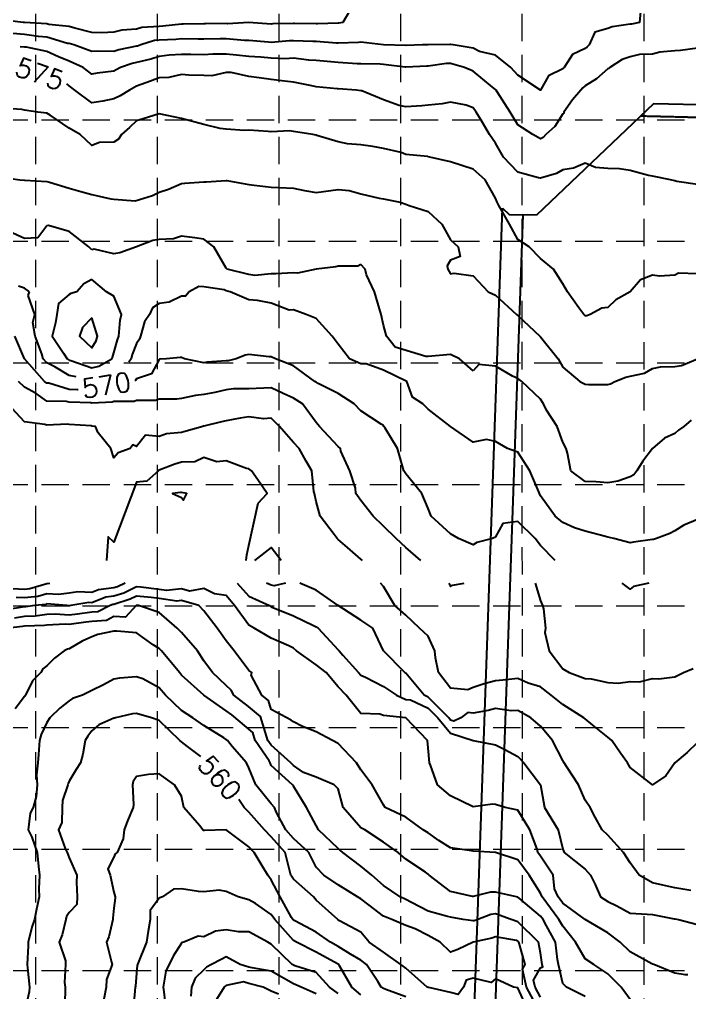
# Model space of a CAD drawing. Header units: inches. Extents: x 8135 to 11700, y -938 to 4760.
# Drawn here: x 8573 to 9062, y 3495 to 4207 of the extents above; entities that cross this region are included whole.
import ezdxf
from ezdxf.enums import TextEntityAlignment as Align

# ---------------------------------------------------------------- set-up
doc = ezdxf.new("R2010")
doc.units = ezdxf.units.IN
doc.header["$MEASUREMENT"] = 0
doc.linetypes.add('DASHED', pattern=[0.75, 0.5, -0.25])
doc.linetypes.add('HIDDEN', pattern=[0.375, 0.25, -0.125])
for name, color, linetype in [('ADJ', 11, 'Continuous'), ('ADJ-T', 11, 'Continuous'), ('EC', 35, 'DASHED'), ('ESMT', 7, 'HIDDEN'), ('GRID', 254, 'HIDDEN')]:
    doc.layers.add(name, color=color, linetype=linetype)
doc.styles.add('Style-simple', font='simple.shx')

msp = doc.modelspace()

# ---------------------------------------------------------------- linework, layer by layer
at = {"layer": 'ADJ'}
for p, q in [((8902.3, 3402.32), (8925.67, 4068.98)), ((8940.51, 4064.23), (8919.83, 3474.23)), ((8925.67, 4068.98), (8930.51, 4064.57)), ((8930.51, 4064.57), (8940.51, 4064.23))]:
    msp.add_line(p, q, dxfattribs=at)
at = {"layer": 'ADJ-T'}
for p, q in [((9036.16, 4145.46), (8950.5, 4063.87)), ((9241.95, 4140.39), (9036.16, 4145.46)), ((8950.5, 4063.87), (8940.51, 4064.22))]:
    msp.add_line(p, q, dxfattribs=at)
at = {"layer": 'EC', "color": 35, "linetype": 'Continuous'}
for p, q in [((8593.76, 4056.31, 572), (8592.67, 4056.14, 572)), ((8608.92, 4051.91, 572), (8593.76, 4056.31, 572)), ((8576.17, 4046.8, 572), (8565.17, 4051.91, 572)), ((8592.67, 4056.14, 572), (8586.07, 4047.51, 572)), ((8623.36, 4040.91, 572), (8608.92, 4051.91, 572)), ((8586.07, 4047.51, 572), (8576.17, 4046.8, 572)), ((8670.17, 4045.41, 572), (8658.17, 4040.91, 572)), ((8674.67, 4046.12, 572), (8670.17, 4045.41, 572)), ((8685.24, 4046.69, 572), (8674.67, 4046.12, 572)), ((8690.92, 4048.61, 572), (8685.24, 4046.69, 572)), ((8700.82, 4047.51, 572), (8690.92, 4048.61, 572)), ((8707.42, 4046.3, 572), (8700.82, 4047.51, 572)), ((8714.65, 4040.91, 572), (8707.42, 4046.3, 572)), ((8625.42, 4038.71, 572), (8623.36, 4040.91, 572)), ((8627.13, 4039.17, 572), (8625.42, 4038.71, 572)), ((8641.67, 4035.63, 572), (8627.13, 4039.17, 572)), ((8646.07, 4036.51, 572), (8641.67, 4035.63, 572)), ((8658.17, 4040.91, 572), (8646.07, 4036.51, 572)), ((8723.67, 4025.2, 572), (8714.65, 4040.91, 572)), ((8822.17, 4027.85, 572), (8820, 4026.58, 572)), ((8825.35, 4024.41, 572), (8822.17, 4027.85, 572)), ((8724.36, 4024.41, 572), (8723.67, 4025.2, 572)), ((8740.17, 4020.62, 572), (8724.36, 4024.41, 572)), ((8744.64, 4019.95, 572), (8740.17, 4020.62, 572)), ((8756.67, 4021.03, 572), (8744.64, 4019.95, 572)), ((8759.88, 4021.15, 572), (8756.67, 4021.03, 572)), ((8772.92, 4021.84, 572), (8759.88, 4021.15, 572)), ((8775.71, 4021.62, 572), (8772.92, 4021.84, 572)), ((8789.42, 4024.41, 572), (8775.71, 4021.62, 572)), ((8803.95, 4026.17, 572), (8789.42, 4024.41, 572)), ((8805.67, 4026.58, 572), (8803.95, 4026.17, 572)), ((8820, 4026.58, 572), (8805.67, 4026.58, 572)), ((8826.3, 4020.29, 572), (8825.35, 4024.41, 572)), ((8832.16, 4007.91, 572), (8826.3, 4020.29, 572)), ((8576.17, 4010.62, 571), (8571.94, 4012.14, 571)), ((8579.84, 4007.91, 571), (8576.17, 4010.62, 571)), ((8578.84, 4005.25, 571), (8579.84, 4007.91, 571)), ((8836.94, 3991.41, 572), (8832.16, 4007.91, 572)), ((8583.83, 3991.41, 571), (8578.84, 4005.25, 571)), ((8582.31, 3985.46, 571), (8583.83, 3991.41, 571)), ((8584.09, 3975.41, 571), (8582.31, 3985.46, 571)), ((8838.67, 3983.41, 572), (8836.94, 3991.41, 572)), ((8840.84, 3975.41, 572), (8838.67, 3983.41, 572)), ((8589.01, 3962.58, 571), (8584.09, 3975.41, 571)), ((8847.1, 3967.47, 572), (8840.84, 3975.41, 572)), ((8869.72, 3960.62, 572), (8847.1, 3967.47, 572)), ((8589.92, 3958.91, 571), (8589.01, 3962.58, 571)), ((8592.67, 3955.91, 571), (8589.92, 3958.91, 571)), ((8871.42, 3960.51, 572), (8869.72, 3960.62, 572)), ((8887.67, 3962.1, 572), (8871.42, 3960.51, 572)), ((8894.27, 3958.91, 572), (8887.67, 3962.1, 572)), ((8904.17, 3950.17, 572), (8894.27, 3958.91, 572)), ((8598.38, 3953.12, 571), (8592.67, 3955.91, 571)), ((8608.92, 3946.62, 571), (8598.38, 3953.12, 571)), ((8908.3, 3954.79, 572), (8904.17, 3950.17, 572)), ((8920.67, 3953.55, 572), (8908.3, 3954.79, 572)), ((8933.1, 3946.29, 572), (8920.67, 3953.55, 572)), ((8613.92, 3945.69, 571), (8608.92, 3946.62, 571)), ((8936.92, 3944.41, 572), (8933.1, 3946.29, 572)), ((8939.79, 3942.41, 572), (8936.92, 3944.41, 572)), ((8953.42, 3929.35, 572), (8939.79, 3942.41, 572)), ((8955.68, 3925.91, 572), (8953.42, 3929.35, 572)), ((8957.94, 3921.33, 572), (8955.68, 3925.91, 572)), ((8965.69, 3909.41, 572), (8957.94, 3921.33, 572)), ((9063.55, 3914.03, 572), (9058.13, 3909.41, 572)), ((8969.67, 3897.85, 572), (8965.69, 3909.41, 572)), ((9054.33, 3906.84, 572), (9051.67, 3904.27, 572)), ((9058.13, 3909.41, 572), (9054.33, 3906.84, 572)), ((9044.14, 3900.82, 572), (9035.42, 3893.41, 572)), ((9051.67, 3904.27, 572), (9044.14, 3900.82, 572)), ((8972.17, 3893.41, 572), (8969.67, 3897.85, 572)), ((8973.26, 3889.82, 572), (8972.17, 3893.41, 572)), ((9035.42, 3893.41, 572), (9028.21, 3884.13, 572)), ((8975.57, 3876.91, 572), (8973.26, 3889.82, 572)), ((9028.21, 3884.13, 572), (9023.87, 3876.91, 572)), ((8986.17, 3869.09, 572), (8975.57, 3876.91, 572)), ((9018.92, 3872.67, 572), (9009.93, 3869.54, 572)), ((9021.78, 3874.05, 572), (9018.92, 3872.67, 572)), ((9023.87, 3876.91, 572), (9021.78, 3874.05, 572)), ((8994.2, 3868.88, 572), (8986.17, 3869.09, 572)), ((9002.67, 3868.25, 572), (8994.2, 3868.88, 572)), ((9009.93, 3869.54, 572), (9002.67, 3868.25, 572))]:
    msp.add_line(p, q, dxfattribs=at)
at = {"layer": 'EC', "color": 35, "linetype": 'Continuous', "flags": 128}
for points, elevation in [([(9027.17, 4221.41), (9025.8, 4204.91), (9020.09, 4203.75), (9018.92, 4203.73), (9005.88, 4201.65), (9002.67, 4200.36), (8993.18, 4197.9), (8989.09, 4188.41), (8987.58, 4187.01), (8986.17, 4185.8), (8976.75, 4181.34), (8970.64, 4171.91), (8970.1, 4171.48), (8969.67, 4171.03), (8959.3, 4165.95), (8953.42, 4155.41), (8936.92, 4166.3), (8931.81, 4171.91), (8920.67, 4180.89), (8908.93, 4183.65), (8904.17, 4185.98), (8889.62, 4188.41), (8887.67, 4188.82), (8887.28, 4188.81), (8871.42, 4188.61), (8867.3, 4188.41), (8855.37, 4187.96), (8854.92, 4187.94), (8838.67, 4188.41), (8822.17, 4190.39), (8820.45, 4190.13), (8805.67, 4189.87), (8804.29, 4189.82), (8789.42, 4190.9), (8786.92, 4190.92), (8772.92, 4191.56), (8769.89, 4191.49), (8756.67, 4190.29), (8754.67, 4190.42), (8740.17, 4191.79), (8736.97, 4191.61), (8723.67, 4192.87), (8719.34, 4192.81), (8707.42, 4192.73), (8703.16, 4192.67), (8690.92, 4192.99), (8686.86, 4192.54), (8674.67, 4191.93), (8671.37, 4191.71), (8661.24, 4188.41), (8658.94, 4187.64), (8658.17, 4187.46), (8645.15, 4184.93), (8641.67, 4183.68), (8629.79, 4183.97), (8625.42, 4183.57), (8612.22, 4188.41), (8608.92, 4189.42), (8607.82, 4189.53), (8592.67, 4194.23), (8586.53, 4194.56), (8576.17, 4196.14), (8567.69, 4196.9)], 577), ([(8813.92, 4213.16), (8808.97, 4204.91), (8806.1, 4204.48), (8805.67, 4204.47), (8790.4, 4203.92), (8789.42, 4203.99), (8773.72, 4204.12), (8772.92, 4204.15), (8757.77, 4203.8), (8756.67, 4203.7), (8740.32, 4204.77), (8740.17, 4204.78), (8724.66, 4203.93), (8723.67, 4204.02), (8708.51, 4203.81), (8707.42, 4203.8), (8692.24, 4203.6), (8690.92, 4203.63), (8677.41, 4202.13), (8674.67, 4201.99), (8661.95, 4201.14), (8658.17, 4199.91), (8647.41, 4199.18), (8641.67, 4197.82), (8632.87, 4197.35), (8625.42, 4197.53), (8613.09, 4200.74), (8608.92, 4202.01), (8594.05, 4203.51), (8592.67, 4203.94), (8576.28, 4204.81), (8576.17, 4204.82), (8575.2, 4204.91), (8559.67, 4206.78)], 578), ([(9068.17, 4186), (9055.76, 4184.33), (9051.67, 4184.2), (9040.59, 4183.17), (9035.42, 4181.65), (9025.8, 4181.54), (9018.92, 4179.79), (9013.15, 4177.78), (9004.07, 4171.91), (9003.32, 4171.25), (9002.67, 4171.03), (8994.35, 4163.74), (8986.17, 4158.5), (8984.45, 4157.13), (8982.82, 4155.41), (8976.92, 4148.38), (8970.46, 4139.41), (8970.4, 4138.68), (8969.67, 4137.95), (8963.95, 4128.72), (8957.39, 4122.91), (8955.43, 4120.87), (8953.42, 4119.67), (8947.92, 4122.91), (8936.92, 4130.08), (8931.21, 4139.41), (8921.84, 4154.27), (8921.15, 4155.41), (8920.67, 4155.92), (8918.47, 4157.61), (8904.17, 4169.2), (8897.87, 4171.91), (8887.67, 4174.82), (8884.83, 4174.8), (8871.42, 4173), (8870.37, 4172.96), (8854.92, 4172.22), (8854.61, 4172.23), (8838.67, 4174.06), (8836.27, 4174.31), (8822.17, 4174.71), (8819.42, 4174.66), (8805.67, 4175.72), (8789.42, 4176.99), (8784.07, 4177.26), (8772.92, 4178.89), (8766.59, 4178.35), (8756.67, 4178.89), (8749.09, 4179.5), (8740.17, 4180.1), (8731.12, 4180.97), (8723.67, 4181.77), (8714.03, 4181.7), (8707.42, 4181.12), (8697.94, 4181.39), (8690.92, 4181.49), (8682.01, 4180.96), (8674.67, 4180.1), (8668.53, 4178.05), (8658.17, 4175.59), (8655.09, 4174.99), (8646.55, 4171.91), (8643.36, 4170.22), (8641.67, 4169.29), (8629.49, 4167.79), (8625.42, 4166.98), (8619.1, 4171.91), (8608.92, 4176.64), (8601.12, 4179.84), (8592.67, 4183.73), (8577.79, 4186.79), (8576.17, 4186.92), (8573.06, 4187.02)], 576), ([(9068.17, 4086.37), (9053.05, 4088.54), (9051.67, 4089.09), (9048.42, 4089.91), (9035.42, 4092.45), (9032.28, 4093.05), (9018.92, 4096.74), (9011.12, 4097.83), (9002.67, 4098.16), (8993.74, 4098.85), (8986.17, 4102.09), (8977.65, 4098.44), (8969.67, 4097.03), (8965.26, 4094.39), (8953.42, 4090.96), (8951.96, 4091.38), (8936.92, 4095.5), (8926.51, 4106.41), (8920.67, 4116.67), (8916.05, 4122.91), (8910.17, 4133.41), (8906.37, 4139.41), (8904.17, 4142.46), (8899.1, 4144.33), (8887.67, 4146.68), (8881.58, 4145.41), (8871.42, 4144.3), (8866.65, 4144.04), (8854.92, 4143.07), (8850.11, 4144.15), (8838.67, 4148.34), (8822.83, 4154.77), (8822.17, 4155.01), (8818.87, 4155.41), (8805.67, 4156.27), (8804.72, 4156.38), (8789.42, 4157.83), (8786.18, 4158.65), (8772.92, 4161.3), (8766.37, 4162.06), (8756.67, 4163.06), (8747.73, 4164.36), (8740.17, 4165.26), (8727.23, 4168.35), (8723.67, 4168.42), (8713.26, 4165.98), (8707.42, 4166.07), (8696.42, 4166.41), (8690.92, 4166.74), (8681.81, 4164.67), (8674.67, 4164.49), (8668.25, 4161.84), (8658.17, 4158.19), (8656.36, 4157.23), (8653.04, 4155.41), (8646.08, 4151.13), (8641.67, 4148.97), (8633.55, 4147.41), (8625.42, 4146.21), (8612.98, 4155.41), (8608.92, 4158.58), (8607.19, 4160.03)], 575), ([(9068.17, 4021.11), (9054.42, 4021.66), (9051.67, 4020.01), (9040.5, 4019.25), (9035.42, 4020.07), (9026.54, 4016.79), (9018.92, 4007.91), (9008.45, 4002.04), (9002.67, 3996.43), (8998.23, 3995.85), (8989.84, 3991.41), (8987.31, 3990.31), (8986.17, 3990.38), (8985.11, 3991.41), (8981.46, 3996.12), (8973.11, 4007.91), (8969.67, 4013.8), (8963.03, 4024.41), (8953.42, 4032.35), (8945.17, 4040.91), (8936.92, 4046.28), (8930.88, 4057.41), (8923.06, 4071.06), (8921.82, 4073.41), (8920.67, 4076.47), (8913.11, 4089.91), (8904.17, 4097.57), (8887.67, 4102.87), (8872.67, 4106.41), (8871.42, 4106.73), (8871.05, 4106.79), (8854.92, 4108.43), (8851.56, 4109.82), (8838.67, 4112.65), (8830.97, 4114.11), (8822.17, 4115.37), (8812.38, 4116.21), (8805.67, 4117.68), (8789.98, 4122.34), (8789.42, 4122.41), (8787.07, 4122.91), (8772.92, 4125.27), (8770.22, 4125.66), (8756.67, 4124.85), (8754.4, 4125.19), (8740.17, 4126.1), (8737.08, 4126), (8723.67, 4126.79), (8719.19, 4127.46), (8707.42, 4130.29), (8690.92, 4134.63), (8674.67, 4138.11), (8663.12, 4134.46), (8658.17, 4133.06), (8653.1, 4127.99), (8647.17, 4122.91), (8645.03, 4119.55), (8641.67, 4117.41), (8631.13, 4117.11), (8625.42, 4114.97), (8616.84, 4122.91), (8608.92, 4127.62), (8595, 4137.05), (8592.67, 4138.54), (8586.07, 4139.41), (8576.17, 4140.82), (8574.34, 4141.19), (8559.67, 4142.17)], 574), ([(8559.67, 4091.65), (8572.87, 4089.91), (8576.17, 4089.52), (8576.48, 4089.6), (8592.67, 4088.49), (8594.56, 4087.99), (8608.92, 4083.69), (8617.55, 4081.29), (8625.42, 4079), (8639.3, 4075.82), (8641.67, 4075.67), (8657.12, 4074.46), (8669.76, 4078.33), (8674.67, 4080.86), (8681.41, 4083.07), (8690.92, 4087.07), (8693.42, 4087.41), (8707.42, 4088.31), (8708.95, 4088.36), (8723.67, 4089.36), (8724.21, 4089.38), (8740.17, 4086.44), (8744.17, 4085.91), (8756.67, 4084.56), (8762.41, 4084.09), (8772.92, 4083.78), (8780.87, 4081.97), (8789.42, 4080.63), (8805.67, 4082.69), (8813.64, 4081.94), (8822.17, 4079.45), (8835.58, 4076.5), (8838.67, 4076.02), (8850.86, 4073.41), (8854.92, 4071.89), (8857.46, 4070.95), (8871.42, 4066.67), (8881.35, 4057.41), (8887.67, 4045.86), (8893.17, 4040.91), (8894.75, 4033.84), (8887.67, 4031.01), (8885.17, 4026.95), (8885.64, 4024.41), (8887.67, 4021.11), (8890.42, 4021.66), (8904.17, 4019.7), (8915.17, 4007.91), (8920.67, 4005.48), (8935.88, 3991.41), (8936.92, 3990.61), (8953, 3975.41), (8953.42, 3975.03), (8966.3, 3958.91), (8969.67, 3952.86), (8982.21, 3942.41), (8986.17, 3940.39), (8988.48, 3940.11), (9002.67, 3940.11), (9004.55, 3940.51), (9007.81, 3942.41), (9015.86, 3945.52), (9018.92, 3946.31), (9029.42, 3948.41), (9035.42, 3951.84), (9041.16, 3953.09), (9051.67, 3953.3), (9056.51, 3954.07), (9068.17, 3958.91)], 573), ([(9068.17, 3841.48), (9058.21, 3837.38), (9051.67, 3833.1), (9047.98, 3831.16), (9038.13, 3827.41), (9035.96, 3826.89), (9035.42, 3826.71), (9021.46, 3824.95), (9018.92, 3824.43), (9007.11, 3827.41), (9002.67, 3828.54), (9001.02, 3829.06), (8986.17, 3832.77), (8978.23, 3835.35), (8969.67, 3839.1), (8964.26, 3843.91), (8953.42, 3858.81), (8952.6, 3860.41), (8952.25, 3861.59), (8945.62, 3876.91), (8936.92, 3890.6), (8929.28, 3893.41), (8920.67, 3898.55), (8913.92, 3899.96), (8904.17, 3897.85), (8887.67, 3909.41), (8871.42, 3922), (8867.41, 3925.91), (8859.84, 3930.83), (8855.65, 3942.41), (8838.67, 3950.6), (8825.94, 3955.14), (8822.17, 3955.18), (8813.72, 3958.91), (8805.67, 3969.56), (8801.21, 3975.41), (8789.42, 3988.3), (8782.21, 3991.41), (8772.92, 3994.79), (8769.81, 3994.57), (8756.67, 3999.55), (8746.5, 4001.59), (8740.17, 4002.07), (8726.62, 4007.91), (8723.67, 4008.7), (8722.27, 4009.33), (8707.42, 4011.55), (8703.62, 4011.72), (8696.66, 4007.91), (8694.07, 4004.77), (8690.92, 4004.61), (8682.11, 4000.36), (8674.67, 3999.34), (8669.76, 3996.32), (8667.68, 3991.41), (8663.9, 3985.86), (8661.14, 3975.41), (8660.22, 3973.37), (8658.17, 3970.04), (8655.03, 3962.06), (8654.22, 3958.91), (8652.57, 3956.41)], 571), ([(8615.45, 3936.27), (8615, 3936.33), (8608.92, 3936.54), (8593.98, 3941.08), (8592.67, 3941.1), (8590.88, 3942.41), (8576.17, 3958.91), (8569.1, 3975.41)], 570), ([(8964.26, 3811.41), (8953.42, 3822.51), (8949.5, 3827.41), (8936.92, 3839.98), (8925.94, 3838.57), (8920.67, 3828.73), (8919.94, 3828.14), (8918.47, 3827.41), (8907, 3824.67), (8904.17, 3822.89), (8893.45, 3827.41), (8887.67, 3830.81), (8873.52, 3843.91), (8871.42, 3849.41), (8866.71, 3860.41), (8854.92, 3874.76), (8853.53, 3876.91), (8848.89, 3893.41), (8839.84, 3908.27), (8839.03, 3909.41), (8838.67, 3910.07), (8837.02, 3911.06), (8822.17, 3920.96), (8817.22, 3925.91), (8805.67, 3933.44), (8790.84, 3940.98), (8789.42, 3941.95), (8788.6, 3942.41), (8772.92, 3953.81), (8759.77, 3958.91), (8756.67, 3960.45), (8755.1, 3960.48), (8740.17, 3962.07), (8737.57, 3961.52), (8730.89, 3958.91), (8725.14, 3957.45), (8723.67, 3957.45), (8709.75, 3956.55), (8707.42, 3955.95), (8693.28, 3958.91), (8690.92, 3959.94), (8690.07, 3959.78), (8680.09, 3958.91), (8675.02, 3958.56), (8674.67, 3958.46), (8669.12, 3947.96), (8658.17, 3944.27), (8657.44, 3943.15), (8656.91, 3942.97)], 570), ([(8866.07, 3811.41), (8854.92, 3820.93), (8848.02, 3827.41), (8838.67, 3836.45), (8831.03, 3843.91), (8822.17, 3855.25), (8818.42, 3860.41), (8818.25, 3864.34), (8814.19, 3876.91), (8807.62, 3891.47), (8807.17, 3893.41), (8805.67, 3894.9), (8791.9, 3909.41), (8789.42, 3912.45), (8779.59, 3925.91), (8772.92, 3930.08), (8765.34, 3933.61), (8756.67, 3937.81), (8740.17, 3937.04), (8729.05, 3937.04), (8723.67, 3936.25), (8715.37, 3934.34), (8707.42, 3932.89), (8701.17, 3932.17), (8690.92, 3929.86), (8687.51, 3929.37), (8674.67, 3929.37), (8672.08, 3928.51), (8658.17, 3928.51), (8656.41, 3927.67), (8641.67, 3927.58), (8640.41, 3927.19), (8625.42, 3926.58), (8624.65, 3926.68), (8608.92, 3927.22), (8607.09, 3927.77), (8592.67, 3928.01), (8584.91, 3933.67), (8576.17, 3938.23), (8571.81, 3942.41)], 569), ([(8823.44, 3811.41), (8822.17, 3812.39), (8812.27, 3821.01), (8805.67, 3826.67), (8804.72, 3827.41), (8802.72, 3830.41), (8792.47, 3843.91), (8789.42, 3854.52), (8788.16, 3860.41), (8787.87, 3861.97), (8786.35, 3876.91), (8782.16, 3884.17), (8776.98, 3893.41), (8772.92, 3897.8), (8762.73, 3909.41), (8756.67, 3915.46), (8751, 3915.08), (8740.17, 3916.55), (8733.96, 3915.62), (8723.67, 3913.59), (8720.23, 3912.9), (8707.42, 3909.65), (8707.23, 3909.61), (8706.71, 3909.41), (8694.48, 3905.96), (8690.92, 3905.01), (8680.09, 3904.08), (8674.67, 3902.16), (8664.72, 3903.07), (8658.17, 3894.69), (8655.42, 3896.08), (8653.46, 3893.41), (8644.85, 3890.24), (8641.67, 3886.54), (8639.28, 3893.41), (8630.07, 3904.84), (8628.13, 3909.41), (8625.42, 3909.76), (8625.05, 3909.79), (8608.92, 3910.97), (8607.35, 3911.01), (8592.67, 3910.34), (8591.09, 3911), (8576.17, 3912.77), (8564.06, 3925.91)], 568), ([(8738.25, 3811.41), (8738.77, 3815.58), (8740.17, 3822.3), (8747.17, 3853.41), (8753.76, 3860.41), (8746.77, 3870.31), (8742.24, 3876.91), (8740.17, 3878.35), (8738.44, 3878.65), (8723.67, 3884.36), (8716.98, 3883.7), (8707.42, 3886.68), (8700.68, 3883.65), (8690.92, 3883.37), (8686.16, 3881.75), (8674.67, 3877.4), (8674.34, 3877.24), (8674.27, 3876.91), (8665.71, 3869.38), (8658.09, 3868.7), (8641.67, 3824.85), (8637.39, 3828.68), (8636.18, 3811.41)], 567), ([(8763.9, 3811.41), (8756.67, 3821.01), (8744.3, 3811.41)], 567), ([(8563.44, 3791.14), (8576.17, 3790.49), (8580.13, 3790.96), (8592.67, 3794.68), (8592.92, 3794.66), (8594.71, 3794.91)], 567), ([(8649.92, 3794.91), (8644.37, 3792.21), (8641.67, 3791.36), (8630.33, 3789.93), (8625.42, 3787.97), (8615.22, 3788.61), (8608.92, 3787.55), (8601, 3786.45), (8592.67, 3787.15), (8585.93, 3785.15), (8576.17, 3784), (8570.29, 3784.3)], 566), ([(8731.61, 3794.91), (8740.17, 3785.32), (8755.43, 3778.41), (8756.67, 3777.57), (8772.92, 3770.89), (8787.41, 3763.92), (8789.42, 3762.98), (8790.9, 3761.91), (8805.67, 3746.04), (8806.21, 3745.41), (8808.97, 3742.21), (8820.46, 3729.41), (8822.17, 3727.6), (8825.47, 3726.11), (8838.67, 3719.2), (8848.13, 3712.91), (8854.92, 3709.82), (8858.31, 3709.52), (8871.42, 3703.54), (8878.44, 3696.41), (8887.67, 3685.12), (8904.17, 3679.91), (8920.67, 3676.51), (8927.37, 3673.12), (8936.92, 3668.12), (8941.27, 3663.41), (8953.42, 3647.41), (8956.35, 3630.91), (8966.48, 3614.41), (8969.67, 3600.27), (8970.67, 3597.91), (8986.17, 3585.73), (8989.96, 3581.41), (8993.43, 3574.37), (8997.42, 3565.41), (9002.67, 3562.16), (9009.17, 3558.81), (9018.92, 3553.47), (9031.53, 3552.81), (9035.42, 3552.51), (9051.16, 3549.43), (9051.67, 3549.34), (9054.42, 3548.91), (9068.17, 3545.24)], 566), ([(8767.12, 3794.91), (8758.68, 3792.88), (8756.67, 3793.5), (8753.05, 3794.91)], 567), ([(9063.41, 3570.03), (9051.67, 3572.01), (9042.87, 3574.08), (9035.42, 3575.64), (9025.61, 3581.41), (9018.92, 3590.25), (9014.01, 3597.91), (9002.67, 3610.6), (8998.43, 3614.41), (8993.39, 3623.69), (8989.78, 3630.91), (8986.17, 3636.16), (8981.12, 3647.41), (8972.42, 3660.74), (8970.85, 3663.41), (8969.67, 3665.06), (8962.11, 3679.91), (8953.42, 3690.35), (8946.35, 3696.41), (8936.92, 3701.83), (8931.99, 3701.42), (8920.67, 3703.15), (8915.27, 3701.82), (8904.17, 3699.78), (8900.42, 3700.16), (8895.26, 3696.41), (8890.07, 3694.01), (8887.67, 3694.77), (8886.33, 3696.41), (8871.42, 3711.55), (8868.44, 3712.91), (8854.92, 3728.99), (8854.27, 3729.41), (8838.67, 3745.41), (8830.95, 3761.91), (8822.17, 3767.89), (8805.67, 3778.41), (8789.42, 3789.68), (8777.51, 3794.91)], 567), ([(9068.17, 3678.41), (9060.67, 3670.91), (9051.67, 3663.41), (9045.03, 3653.96), (9035.42, 3647.41), (9018.92, 3659.98), (9017.12, 3663.41), (9011.96, 3670.48), (9005.63, 3679.91), (9002.67, 3682.11), (8991.67, 3690.91), (8986.17, 3695.59), (8985.17, 3696.41), (8969.67, 3706.06), (8961.36, 3712.91), (8953.42, 3719.1), (8944.54, 3721.79), (8936.92, 3725.11), (8926.02, 3723.98), (8920.67, 3723.52), (8912.24, 3721.35), (8904.17, 3718.49), (8900.23, 3716.86), (8887.67, 3718.09), (8878.99, 3729.41), (8876.74, 3740.18), (8876.19, 3745.41), (8871.42, 3756.2), (8865.11, 3761.91), (8854.92, 3771.48), (8846.99, 3778.41), (8838.67, 3792.37), (8836.4, 3794.91)], 568), ([(8886.36, 3794.91), (8887.67, 3792.44), (8889.13, 3793.45), (8897.57, 3794.91)], 569), ([(8949.62, 3794.91), (8953.42, 3781.88), (8955.01, 3778.41), (8955.75, 3776.05), (8957.09, 3761.91), (8956.58, 3758.7), (8959.86, 3745.41), (8969.67, 3732.15), (8974.39, 3729.41), (8986.17, 3725.14), (8990.59, 3724.99), (9002.67, 3722.31), (9010.31, 3721.66), (9018.92, 3722.87), (9025.7, 3722.63), (9035.42, 3725.01), (9039.96, 3724.81), (9051.67, 3726.37), (9053.67, 3727.42), (9058.09, 3729.41), (9064.93, 3732.55)], 569), ([(9032.67, 3794.91), (9021.5, 3792.33), (9018.92, 3790.57), (9013.12, 3794.91)], 570), ([(9061.22, 3508.44), (9059.26, 3508.33), (9051.67, 3509.54), (9036.33, 3515.91), (9035.42, 3516.17), (9034.76, 3516.57), (9018.92, 3525.34), (9011.57, 3532.41), (9002.67, 3539.06), (8986.17, 3548.91), (8969.67, 3560.85), (8966.31, 3565.41), (8963.63, 3571.36), (8962.68, 3581.41), (8953.42, 3595.11), (8951.48, 3597.91), (8951, 3600.34), (8945.7, 3614.41), (8936.92, 3628.91), (8927.64, 3630.91), (8920.67, 3632.93), (8918.32, 3633.27), (8904.17, 3631.36), (8887.67, 3639.38), (8878.24, 3647.41), (8873.05, 3661.81), (8872.3, 3663.41), (8871.42, 3674.41), (8870.79, 3679.91), (8854.92, 3696.41), (8838.67, 3697.95), (8835.92, 3699.16), (8822.17, 3699.48), (8811.28, 3712.91), (8805.67, 3718.97), (8796.68, 3729.41), (8789.42, 3735.21), (8775.19, 3745.41), (8772.92, 3747.21), (8769.37, 3749.02), (8756.67, 3754.54), (8744.17, 3761.91), (8740.17, 3764.15), (8729.79, 3778.41), (8723.67, 3785.8), (8715.12, 3787.09), (8707.42, 3791), (8696.87, 3788.97), (8690.92, 3790.7), (8680.12, 3789.38), (8674.67, 3790.18), (8661.25, 3791.84), (8658.17, 3792.13), (8648.94, 3787.64), (8641.67, 3785.34), (8635.61, 3784.57), (8625.42, 3780.5), (8623.19, 3780.64), (8610.02, 3778.41), (8609.04, 3778.29), (8608.92, 3778.27), (8607.12, 3778.41), (8592.67, 3779.62), (8591.74, 3779.34), (8583.87, 3778.41), (8577.13, 3777.46), (8576.17, 3777.43), (8562.82, 3775.27)], 565), ([(9018.92, 3490.48), (9012.53, 3499.41), (9002.67, 3509.26), (8992.36, 3515.91), (8986.17, 3520.04), (8978.97, 3532.41), (8969.67, 3544.08), (8966.89, 3548.91), (8954.7, 3565.41), (8953.42, 3568.25), (8945.09, 3581.41), (8936.92, 3592.41), (8920.67, 3597.91), (8904.17, 3598.83), (8902.97, 3599.12), (8887.67, 3601.35), (8879.12, 3606.59), (8871.42, 3612.19), (8867.71, 3614.41), (8854.92, 3623.71), (8839.92, 3630.91), (8838.67, 3632.85), (8830.42, 3647.41), (8822.17, 3658.32), (8818.97, 3663.41), (8805.67, 3677.48), (8801.4, 3679.91), (8789.42, 3686.15), (8779.38, 3689.95), (8772.92, 3693.38), (8771.14, 3694.6), (8756.67, 3702.42), (8754.7, 3708.96), (8752.47, 3710.81), (8749.71, 3712.91), (8741.91, 3727.67), (8742.53, 3729.41), (8740.17, 3730.9), (8729.63, 3745.41), (8723.67, 3752.67), (8717.17, 3761.91), (8707.42, 3774.51), (8703.59, 3778.41), (8690.92, 3782.11), (8687.67, 3781.71), (8674.67, 3783.6), (8668.75, 3784.34), (8658.17, 3785.34), (8653.51, 3783.07), (8641.67, 3779.31), (8640.88, 3779.21), (8638.87, 3778.41), (8629.89, 3773.88), (8625.42, 3773.56), (8615.04, 3772.29), (8608.92, 3771.46), (8598.77, 3772.22), (8592.67, 3771.87), (8583.95, 3770.64), (8576.17, 3770.41), (8568.86, 3769.22)], 564), ([(8986.17, 3492.67), (8972.52, 3499.41), (8969.67, 3501.99), (8966.5, 3515.91), (8965.92, 3519.72), (8964.5, 3532.41), (8957.91, 3544.36), (8955.28, 3548.91), (8953.42, 3551.42), (8937.89, 3564.44), (8936.92, 3565.22), (8935.97, 3565.41), (8920.67, 3568.82), (8917.01, 3568.97), (8904.17, 3565.69), (8903.82, 3565.76), (8887.67, 3569.41), (8872.12, 3581.41), (8871.42, 3582.16), (8869.36, 3583.47), (8854.92, 3593), (8849.38, 3597.91), (8838.67, 3605.46), (8825.14, 3614.41), (8822.17, 3616.01), (8809.25, 3630.91), (8805.67, 3644.41), (8802.72, 3647.41), (8789.42, 3653.06), (8780.14, 3656.41), (8772.92, 3661.41), (8770.84, 3663.41), (8756.67, 3676.26), (8754.16, 3679.91), (8748.89, 3697.34), (8740.11, 3704.63), (8729.21, 3712.91), (8727.3, 3716.53), (8723.67, 3719.98), (8713.76, 3729.41), (8707.42, 3738.17), (8702.81, 3745.41), (8690.92, 3758.89), (8687.95, 3761.91), (8674.67, 3773.46), (8659.61, 3778.41), (8658.17, 3778.55), (8658.08, 3778.5), (8657.8, 3778.41), (8650.02, 3770.06), (8641.67, 3770.4), (8636.09, 3767.58), (8625.42, 3766.83), (8621.04, 3766.29), (8608.92, 3764.64), (8606.02, 3764.86), (8592.67, 3764.09), (8590.77, 3763.82), (8576.17, 3763.38), (8574.91, 3763.18), (8564.23, 3761.91)], 563), ([(8953.42, 3492.12), (8949.47, 3499.41), (8948.38, 3504.45), (8953.42, 3513.42), (8955.11, 3514.2), (8954.72, 3515.91), (8953.42, 3524.55), (8951.99, 3532.41), (8936.92, 3547.22), (8931.92, 3548.91), (8920.67, 3552.92), (8917.14, 3552.45), (8907.57, 3548.91), (8905.07, 3548.01), (8904.17, 3547.83), (8896.96, 3548.91), (8887.67, 3550.49), (8885.42, 3551.19), (8871.42, 3555.03), (8859.05, 3561.29), (8854.92, 3563.42), (8850.77, 3565.41), (8838.67, 3573.8), (8830.13, 3581.41), (8822.17, 3587.87), (8808.85, 3597.91), (8805.67, 3600.8), (8791.26, 3614.41), (8789.42, 3617.71), (8782.35, 3630.91), (8772.92, 3646.44), (8772.11, 3647.41), (8756.67, 3661.55), (8755.82, 3663.41), (8755.17, 3664.91), (8744.84, 3679.91), (8743.08, 3685.72), (8727.75, 3698.45), (8723.67, 3701.55), (8707.42, 3712.91), (8690.92, 3727.65), (8689.5, 3729.41), (8676.38, 3745.41), (8674.67, 3747.15), (8670.37, 3749.71), (8658.17, 3758.53), (8643.85, 3759.74), (8641.67, 3759.82), (8629.99, 3757.27), (8625.42, 3755.64), (8618.44, 3752.39), (8608.92, 3746.91), (8607.67, 3746.68), (8605.17, 3745.41), (8598.18, 3739.99), (8592.67, 3734.38), (8589.76, 3732.23), (8588.31, 3729.41), (8582.07, 3723.52), (8576.88, 3712.91), (8576.52, 3712.57), (8576.17, 3712.02), (8569.54, 3703.05)], 562), ([(8949.94, 3486.79), (8943.1, 3499.41), (8940.26, 3512.58), (8942.13, 3515.91), (8937.8, 3531.53), (8937.64, 3532.41), (8936.92, 3533.12), (8935.88, 3533.47), (8920.67, 3536.23), (8917.86, 3535.22), (8904.17, 3532.41), (8893.03, 3527.05), (8887.67, 3525.04), (8880.01, 3532.41), (8871.42, 3537.27), (8861.8, 3542.04), (8854.92, 3544.62), (8844.77, 3548.91), (8838.67, 3551.39), (8828.25, 3559.33), (8822.17, 3564.05), (8819.61, 3565.41), (8805.67, 3574.22), (8794.96, 3581.41), (8789.42, 3587.15), (8784.16, 3597.91), (8772.92, 3608.06), (8767.22, 3614.41), (8760.42, 3627.1), (8759.11, 3630.91), (8756.67, 3633.59), (8745.31, 3647.41), (8740.17, 3659.85), (8738.64, 3663.41), (8728.17, 3675.41), (8724.61, 3679.91), (8723.67, 3680.62), (8721.99, 3681.62), (8707.42, 3690.77), (8699.33, 3696.41), (8690.92, 3701.65), (8679.29, 3712.91), (8674.67, 3718.26), (8662.81, 3724.77), (8658.17, 3726.32), (8645.8, 3725.29), (8641.67, 3724.75), (8634.12, 3720.58), (8625.42, 3716.35), (8623.1, 3715.23), (8618.55, 3712.91), (8611.33, 3710.5), (8608.92, 3708.71), (8601.98, 3703.46), (8594.75, 3696.41), (8592.67, 3692.87), (8588.5, 3684.08), (8587.17, 3679.91), (8586.55, 3669.54), (8585.97, 3663.41), (8585.13, 3654.72), (8585.44, 3647.41), (8584.74, 3638.85), (8582.56, 3630.91), (8580.53, 3626.56), (8578.86, 3614.41), (8581.54, 3609.05), (8585.6, 3597.91), (8586.42, 3587.67), (8587.17, 3581.41), (8586.7, 3571.21), (8587.02, 3565.41), (8585.07, 3556.51), (8583.53, 3548.91), (8581.73, 3543.35), (8578.92, 3532.41), (8579, 3529.59), (8578.24, 3515.91), (8578.49, 3513.59), (8579.89, 3499.41), (8579.6, 3496.09), (8576.7, 3483.41)], 561), ([(8705.06, 3668.17), (8695.32, 3675.51), (8690.92, 3678.77), (8689.8, 3679.91), (8674.67, 3694.52), (8669.17, 3696.41), (8658.17, 3699.49), (8655.32, 3699.26), (8642.77, 3696.41), (8641.94, 3696.14), (8641.67, 3696), (8630.56, 3691.2), (8625.42, 3686.83), (8622.45, 3682.89), (8620.55, 3679.91), (8618.95, 3669.88), (8617.17, 3663.41), (8613.92, 3658.56), (8608.92, 3650.08), (8608.09, 3648.23), (8608.02, 3647.41), (8604.07, 3635.84), (8603.75, 3630.91), (8603.63, 3619.79), (8601.19, 3614.41), (8606.08, 3600.8), (8607.5, 3597.91), (8608.92, 3594.06), (8614.51, 3581.41), (8614.35, 3576.15), (8614.65, 3565.41), (8614.58, 3559.76), (8608.92, 3553.95), (8606.85, 3551.02), (8606.37, 3548.91), (8603.69, 3537.72), (8601.7, 3532.41), (8606.22, 3518.66), (8606.34, 3515.91), (8605.47, 3502.92), (8605.97, 3499.41), (8605.73, 3486.55)], 560), ([(8854.92, 3492.41), (8840.3, 3497.81), (8838.67, 3498.38), (8837, 3499.41), (8834.55, 3503.54), (8826.25, 3515.91), (8822.17, 3519.24), (8814.64, 3523.44), (8805.67, 3529.16), (8799.87, 3532.41), (8789.42, 3539.62), (8773.96, 3547.88), (8772.92, 3548.46), (8772.52, 3548.91), (8771.49, 3550.37), (8763.22, 3565.41), (8756.67, 3577.81), (8754.24, 3581.41), (8749.92, 3588.16), (8744.07, 3597.91), (8740.17, 3601.96), (8723.67, 3614.41), (8707.78, 3614.05), (8707.42, 3614.03), (8706.64, 3614.41), (8704.12, 3617.71), (8692.81, 3630.91), (8690.92, 3639.16), (8685.92, 3647.41), (8674.67, 3655.41), (8666.86, 3654.99), (8658.17, 3653.41), (8655.76, 3649.75), (8655.17, 3647.41), (8656.05, 3633.04), (8655.64, 3630.91), (8651.49, 3621.1), (8649.01, 3614.41), (8648.27, 3607.81), (8644.03, 3597.91), (8642.66, 3596.92), (8641.67, 3594.37), (8637.09, 3586.06), (8638.97, 3581.41), (8641.67, 3568.84), (8642.54, 3565.41), (8642.54, 3564.54), (8641.67, 3557.16), (8640.8, 3549.79), (8640.79, 3548.91), (8637.85, 3536.29), (8636.26, 3532.41), (8639.87, 3517.74), (8640.37, 3515.91), (8636.26, 3504.91), (8636.01, 3499.41), (8634.27, 3490.7)], 559), ([(8944.06, 3483.41), (8936.92, 3498.93), (8933.67, 3499.41), (8920.67, 3505.41), (8917.37, 3502.71), (8904.17, 3505.88), (8899.06, 3504.53), (8897.07, 3499.41), (8893.22, 3494.03), (8887.67, 3495.6), (8871.79, 3499.05), (8871.42, 3499.05), (8870.51, 3499.41), (8854.92, 3513.21), (8851.39, 3515.91), (8838.67, 3525.05), (8828.27, 3532.41), (8822.17, 3539.6), (8806.59, 3547.99), (8805.67, 3548.69), (8805.3, 3548.91), (8789.42, 3563.05), (8787.53, 3565.41), (8772.92, 3578.5), (8771.03, 3581.41), (8770.14, 3584.24), (8766.7, 3597.91), (8756.67, 3609.3), (8751.69, 3614.41), (8740.17, 3627.44), (8736.75, 3630.91), (8732.95, 3636.76)], 560), ([(8822.17, 3493.78), (8815.64, 3499.41), (8806.5, 3515.09), (8806.08, 3515.91), (8805.67, 3516.17), (8805.1, 3516.49), (8789.42, 3524.91), (8775.02, 3532.41), (8772.92, 3533.6), (8759.21, 3548.91), (8756.67, 3552.47), (8745.06, 3560.52), (8740.17, 3563.28), (8732.41, 3565.41), (8723.67, 3569.41), (8718.63, 3570.38), (8707.42, 3569.1), (8703.46, 3569.25), (8690.92, 3571.28), (8685.16, 3571.09), (8677.17, 3565.41), (8675.3, 3564.78), (8674.67, 3564.41), (8668.03, 3555.55), (8668.03, 3548.91), (8666.7, 3540.38), (8665.34, 3532.41), (8658.83, 3515.91), (8658.73, 3515.35), (8658.17, 3509.72), (8657.36, 3500.23), (8657.17, 3499.41), (8655.95, 3485.57)], 558), ([(8805.67, 3494.68), (8799.3, 3499.41), (8789.42, 3510.24), (8773.88, 3514.95), (8772.92, 3515.37), (8771.98, 3515.91), (8756.67, 3530.81), (8754.05, 3532.41), (8740.17, 3539.77), (8732.73, 3539.86), (8723.67, 3541.33), (8715.92, 3540.29), (8707.42, 3536.15), (8703.24, 3536.6), (8692.66, 3532.41), (8691.3, 3532.04), (8690.92, 3531.49), (8684.85, 3522.08), (8679.5, 3511.01), (8677.59, 3499.41), (8678.07, 3496.07), (8679.59, 3483.41)], 557), ([(8789.42, 3494.5), (8778.53, 3499.41), (8772.92, 3501.84), (8756.67, 3511.18), (8742.6, 3513.48), (8740.17, 3514.12), (8733.99, 3515.91), (8723.67, 3521.64), (8719.91, 3519.73), (8712.98, 3515.91), (8709.2, 3514.11), (8707.42, 3512.08), (8700.92, 3505.92), (8698.44, 3499.41), (8697.75, 3492.79)], 556), ([(8761.83, 3494.34), (8756.67, 3496.4), (8750.72, 3499.41), (8740.17, 3502.16), (8736.3, 3503.28), (8723.67, 3500.63), (8722.86, 3500.24), (8722.13, 3499.41), (8716.51, 3490.47)], 555)]:
    msp.add_lwpolyline(points, dxfattribs=dict(at, elevation=elevation))
for points, elevation in [([(8625.42, 4017.01), (8619.56, 4013.78), (8614.42, 4007.91), (8610.21, 4006.63), (8608.92, 4005.97), (8601.12, 3999.33), (8599.9, 3991.41), (8598.91, 3985.27), (8596.54, 3975.41), (8604.86, 3963.04), (8607.45, 3958.91), (8608.92, 3958), (8610.04, 3957.79), (8625.42, 3952.27), (8630.61, 3953.65), (8640.09, 3958.91), (8640.71, 3959.89), (8641.67, 3963.17), (8644.17, 3972.91), (8645.16, 3975.41), (8646.15, 3987.07), (8647.06, 3991.41), (8641.67, 4004.61), (8636.26, 4007.91)], 572), ([(8625.42, 3988.91), (8618.78, 3981.86), (8616.51, 3975.41), (8625.42, 3967), (8628.67, 3972.11), (8629.64, 3975.41)], 573), ([(8690.92, 3861.27), (8690.29, 3861.06), (8684.42, 3860.41), (8690.92, 3857.39), (8692.57, 3855.51), (8694.81, 3860.41)], 566)]:
    msp.add_lwpolyline(points, close=True, dxfattribs=dict(at, elevation=elevation))
at = {"layer": 'ESMT'}
msp.add_line((9241.72, 4131.06), (9026.61, 4136.36), dxfattribs=at)
at = {"layer": 'GRID', "color": 252, "linetype": 'HIDDEN', "lineweight": 0, "ltscale": 80}
for p, q in [((8585.73, -488.72), (8584.32, 4663.34)), ((8673.81, -488.73), (8673.44, 4664.03)), ((8762.16, -488.75), (8762.44, 4663.86)), ((8851.72, -488.76), (8851.24, 4663.54)), ((8940.93, -488.78), (8940.02, 4663.61)), ((9029.12, -488.79), (9029.14, 4663.56)), ((8228.76, 4133.74), (11606.69, 4133.74)), ((8228.76, 4044.84), (11606.69, 4044.84)), ((8228.76, 3955.95), (11606.69, 3955.95)), ((8228.76, 3867.06), (11606.69, 3867.06)), ((8228.76, 3778.16), (11606.69, 3778.16)), ((8228.76, 3689.27), (11606.69, 3689.27)), ((8228.76, 3600.38), (11606.69, 3600.38)), ((8228.76, 3511.49), (11606.69, 3511.49))]:
    msp.add_line(p, q, dxfattribs=at)

# ---------------------------------------------------------------- texts
at = {"layer": 'EC', "color": 35, "style": 'Style-simple'}
for s, rotation, p in [('575', 340.81744, (8587.39, 4167.21, 575)), ('570', 9.2242, (8636.17, 3939.56, 570)), ('560', 311.58286, (8719, 3652.55, 560))]:
    msp.add_text(s, height=14, rotation=rotation, dxfattribs=at).set_placement(p, align=Align.MIDDLE_CENTER)

doc.saveas('drawing.dxf')
